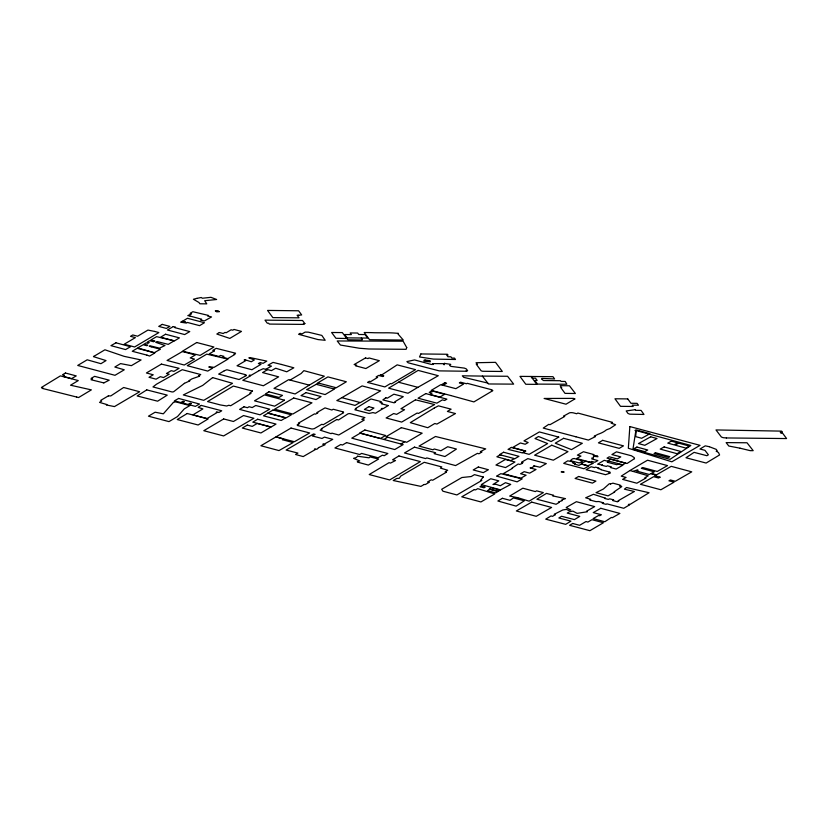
<?xml version="1.0" encoding="UTF-8"?>
<svg xmlns="http://www.w3.org/2000/svg" width="828" height="828" viewBox="0 0 828 828"><rect width="100%" height="100%" fill="white"/><g stroke="black" fill="none" stroke-linecap="round" stroke-linejoin="round"><path stroke-width="1.24" d="M417.861 387.338L408.007 393.259L388.601 388.156L398.527 382.225L417.861 387.338L438.281 375.715L418.119 370.395L398.527 382.225M290.09 380.073L301.113 373.531L303.866 370.644L324.338 376.191L309.279 385.134L288.63 379.69L273.975 388.384L295.11 393.962L309.279 385.134M316.358 384.337L334.357 389.088L325.114 394.563L306.619 389.688L318.48 383.074L336.261 387.763L346.363 381.77L327.898 376.906L317.786 382.898L318.48 383.074M333.674 388.901L335.795 387.649M383.881 439.461L387.68 437.236M400.918 443.974L404.706 441.738M423.832 484.67L420.893 486.398L393.238 480.509L396.705 478.47L399.396 478.242L400.659 476.152L424.257 462.293L441.821 466.94L440.351 468.079L447.731 470.242L445.143 471.763L446.499 472.126L432.702 480.23L431.222 479.836L427.703 481.906L429.287 482.238L425.447 484.494L424.143 484.494M514.25 458.671L510.824 460.606L496.852 456.777L499.843 455.027L501.085 455.172M341.829 397.668L362.115 385.91L380.601 390.847L360.325 402.605L341.829 397.668L336.851 400.555L355.005 405.409L359.983 402.522M629.953 470.521L621.217 476.141L626.061 477.445L622.635 479.391L636.835 483.221L646.006 478.015L644.888 477.715L648.283 475.779L629.953 470.521L643.118 462.748L647.568 460.213L667.523 465.605L657.235 471.453L642.756 467.541L641.379 468.327L654.213 471.794L651.346 473.419L656.48 474.796L655.983 475.086L650.756 473.678L649.318 474.496L636.618 471.06L638.129 470.2L637.167 469.952L633.089 471.37M482.362 376.098L507.574 376.264L513.66 384.13L488.448 383.964L482.362 376.098L462.293 375.798L463.784 377.361L487.733 383.053M347.118 337.865L367.653 338.062L365.044 334.553L358.731 334.491L357.644 333.032L350.182 332.959L351.393 334.595L344.572 334.533L347.563 338.497L335.951 338.3L331.614 332.494L342.306 332.587L346.704 338.445M532.228 378.168L535.499 378.199L537.165 380.435L534.764 380.414L537.527 384.12L566.849 384.244L565.224 381.46L561.001 381.418L560.484 380.714L543.499 380.538L541.512 379.058L541.854 378.386L554.615 378.965L552.98 376.688L519.974 376.378L525.78 384.264L536.813 384.378L530.976 376.481M346.973 338.486L347.895 339.791L361.701 339.997L362.426 339.646L361.277 338M593.531 456.238L593.428 458.101L591.989 457.915L591.813 458.929L597.847 460.575L594.814 462.272L591.637 461.413L590.219 462.21L576.63 458.515L580.925 456.104L577.395 455.141L583.45 451.736L594.069 454.624L593.21 455.11L593.738 455.835L597.381 455.762L597.982 456.756L593.531 456.238M629.849 426.555L628.338 448.258L671.839 461.807L700.033 445.35L629.849 426.555M636.163 430.829L635.676 436.625L641.669 438.271L649.897 433.717L636.07 429.929L635.024 430.508L636.163 430.829M444.284 363.378L444.139 364.837L443.094 363.668L432.64 363.616L433.365 364.455L431.295 364.423L414.559 359.932L406.879 361.588L408.152 362.788L439.223 370.882L466.806 371.254L466.164 370.675L467.644 370.654L466.195 368.833L464.363 368.108L450.97 366.38L449.604 365.469L450.763 364.361L444.284 363.378M425.043 360.035L424.039 360.252L423.926 361.132L430.208 361.857L430.322 360.967L429.39 360.532L425.043 360.035M635.883 430.456L632.944 449.273L670.038 459.333L690.842 445.485L635.883 430.456M406.734 347.594L406.103 349.312L368.936 348.992L359.3 348.246L340.443 345.048L337.203 340.97L403.122 341.188L406.734 347.594M420.862 353.949L419.517 356.961L433.458 359.093L455.514 359.497L454.51 358.11L451.84 358.079L450.898 356.785L447.927 356.754L446.727 355.088L448.062 355.108L447.441 354.26L420.862 353.949M357.603 456.218L356.268 457.573L353.546 458.339L359.704 460.917L357.251 461.776L358.276 462.334L368.356 465.077L378.582 459.064L370.012 456.89L369.06 457.822L357.603 456.218M634.465 458.66L627.086 463.473L606.996 458.153L609.253 456.818L617.264 458.94L620.752 456.89L611.892 454.541L616.498 451.829L631.464 455.793L634.248 457.625L634.465 458.66M483.293 477L480.768 480.199L481.792 480.468L456.89 494.937L442.939 491.211L441.676 489.276L461.91 477.518L471.215 476.545L474.485 474.641L483.293 477M398.175 333.353L397.823 333.777L403.308 340.06L369.557 339.708L364.216 332.514L367.27 332.546A78.494 26.072 6.5 0 1 374.66 332.752L384.047 332.815A41.503 13.786 6.5 0 1 393.372 332.98L398.175 333.353M173.456 402.346L163.344 413.814L155.115 412.22L148.45 416.194L168.984 421.607L177.513 416.546L184.261 408.908L189.84 405.585L175.784 401.88L173.456 402.346M318.594 447.617L316.834 449.345L315.023 448.848L314.381 449.273L315.323 449.563L303.203 456.58L295.534 454.479L297.904 453.092L286.136 450.059L313.512 433.955L315.126 434.358L312.332 435.983L322.03 438.457L324.441 437.112L332.742 439.347L324.607 443.932L322.775 444.201L325.083 444.76L318.594 447.617M605.237 498.114L604.823 498.477L608.259 499.387L609.636 498.849L612.327 499.491L613.724 499.926L612.679 500.547L617.45 501.809L618.806 501.012L618.061 500.816L634.403 491.49L624.395 489.172L626.548 487.526L649.059 492.732L630.543 504.107L628.39 504.469L629.653 504.801L623.753 508.288L606.914 503.848L606.086 504.335L602.225 503.32L603.519 502.803L598.882 501.53L595.994 501.623L589.681 499.957L590.706 499.346L585.665 497.794L593.49 494.306L605.237 498.114M610.464 483.966L612.927 483.159L619.22 484.835L620.865 485.518L619.675 486.212L621.766 486.595L614.097 491.842L614.707 491.998L608.052 495.868L596.036 492.66L603.374 489.037L609.336 483.718L610.464 483.966M212.61 377.609L202.694 385.413L183.319 394.935L203.75 400.328L232.533 383.312L212.61 377.609M184.416 383.333L173.642 391.747L172.172 391.996L152.963 386.935L156.502 384.192L182.243 369.692L200.759 374.566L198.492 375.912L199.548 376.191L191.941 378.872L188.97 380.632L189.84 380.859L184.416 383.333M252.488 391.075L249.839 393.062L251.008 393.341L230.681 405.73L228.838 405.265L226.696 405.999L220.351 404.933L207.549 401.58L233.372 386.065L252.488 391.075M244.705 359.642L244.105 360.035L245.916 360.522L237.005 365.779L251.929 369.733L261.017 364.289L258.398 363.554L260.147 362.581L263.097 363.337L266.771 361.111L250.522 357.686L248.835 357.841L254.331 359.942L251.298 361.753L244.705 359.642M561.86 471.505L561.198 471.939L564.147 472.095L561.86 471.505M740.025 448.186L728.795 446.023L726.125 442.607L747.011 442.773L753.201 450.67L750.178 450.649L740.025 448.186M146.763 389.895L137.148 395.96L157.631 401.187L167.246 395.132L146.763 389.895M368.791 406.683L364.372 409.456L369.567 410.781L373.977 408.018L368.791 406.683M336.779 419.506L321.274 428.738L322.206 428.987L320.167 430.167L331.055 433.665L331.935 433.158L338.787 434.99L364.33 420.003L361.846 419.341L364.879 417.591L349.778 413.555L348.091 413.783L338.497 419.972L336.779 419.506M388.228 405.554L383.178 408.67L381.987 408.359L381.284 408.784L382.267 409.042L375.467 413.234L372.962 412.582L369.05 413.441L354.829 409.767L356.257 408.887L355.336 408.649L371.006 398.982L381.335 401.652L379.969 402.491L382.484 403.143L381.429 403.795L388.228 405.554M93.978 356.299L93.44 356.63L106.046 360.584L100.933 363.689L87.199 359.807L77.697 365.448L114.988 375.301L124.272 369.795L114.823 367.032L120.567 363.606L131.393 365.655L141.071 359.952L124.159 356.351L104.918 349.789L93.978 356.299M330.413 420.5L323.272 424.712L321.771 424.309L314.185 428.687L312.001 429.028L297.428 425.509L298.101 425.126L297.18 424.878L299.57 423.501L298.37 423.18L314.505 413.876L315.53 414.155L317.859 412.81L316.927 412.561L325.011 407.894L331.873 410.015L333.218 409.239L343.434 411.971L342.668 412.406L343.651 412.665L330.413 420.5M444.843 382.722L441.717 384.647L443.508 385.103L446.634 383.188L444.843 382.722M190.098 316.058L187.832 315.603L191.568 313.76L190.109 313.388L192.872 311.711L208.366 315.406L207.538 315.903L211.523 316.948L204.33 320.974L200.5 319.97L201.69 319.246L190.098 316.058M196.712 342.513L182.47 351.207L200.107 355.378L213.924 347.004L196.712 342.513M284.459 400.193L274.606 406.186L254.496 400.824L264.442 394.894L284.459 400.193M378.562 375.467L376.129 376.947L377.682 377.351L370.654 381.625L369.36 381.294L367.518 382.412L384.885 386.924L390.474 383.53L391.551 383.809L415.521 369.64L397.171 364.858L382.101 374.691L380.145 374.898L383.799 375.85L382.66 376.533L378.562 375.467M555.371 514.623L552.555 516.341L551.024 515.937L545.735 519.156L565.669 524.352L570.958 521.133L558.828 517.976L561.632 516.279L574.435 519.611L579.786 516.372L567.232 513.101L569.498 511.725L572.935 511.135L577.126 513.37L587.404 511.735L586.514 511.259L594.649 506.612L576.391 501.696L566.186 507.512L570.834 510.007L568.381 510.4L566.455 509.365L562.802 509.965L554.201 514.323L555.371 514.623M182.17 321.336L180.711 322.216L186.414 323.055L187.407 322.454L199.589 325.642L204.444 322.713L187.47 318.273L182.626 321.202L185.72 322.258L182.17 321.336M165.528 334.243L160.591 337.244L174.501 340.867L179.438 337.865L165.528 334.243M76.58 397.016L42.124 388.363L42.952 387.866L41.4 387.463L60.403 375.881L78.287 380.559L70.546 385.217L91.349 389.874L78.598 397.543L76.58 397.016M103.821 382.898L91.039 379.741L92.529 378.851L91.059 378.458L94.599 376.347L109.203 380.187L103.821 382.898M187.231 413.503L177.223 419.548L198.12 424.992L208.107 418.947L187.231 413.503M385.838 397.792L382.846 399.883L394.19 402.843L395.639 401.973L394.832 401.756L403.288 396.664L393.89 394.2L387.307 398.175L385.838 397.792M709.306 446.706L705.27 445.847L699.95 449.024L704.938 450.328L708.375 454.82L706.874 455.71L694.081 452.357L685.977 457.76L706.129 463.049L719.584 454.945L718.507 452.543L716.148 451.156L717.203 450.742L716.179 449.345L709.306 446.706M146.949 355.129L149.63 356.061L154.877 352.925L137.21 348.288L132.242 351.269L146.949 355.129M267.837 413.213L263.49 415.832L281.22 420.469L285.567 417.85L267.837 413.213M498.114 491.428L495.744 492.857L487.454 490.683L489.824 489.265L498.114 491.428L500.153 490.186L491.314 487.837L489.255 489.037L498.094 491.387M517.697 497.7L509.706 496.065L522.83 488.199L535.333 491.584L536.575 490.838L543.354 492.608L529.113 501.157L517.697 497.7M562.595 499.636L561.456 500.319L562.315 500.547L558.445 502.089L559.345 502.327L556.095 504.273L536.896 499.232L546.449 493.405L553.621 495.279L552.649 495.868L565.493 498.642L562.595 499.636M219.368 332.514L216.822 334.036L229.811 338.404L241.486 331.397L234.024 329.44L232.761 330.196L231.136 329.772L226.21 332.732L225.009 332.421L223.177 333.508L219.368 332.514M450.742 395.525L473.895 401.911L492.836 390.63L491.314 390.236L492.008 389.833L467.271 383.323L466.526 383.768L460.523 382.184L459.333 382.898L463.639 384.026L455.845 388.663L440.765 384.699L431.212 390.381L450.742 395.525M496.065 484.349L492.96 484.483L498.798 480.861L490.735 478.739L481.316 484.628L500.588 489.855L510.752 484.401L505.463 482.683L500.298 485.757L496.065 484.349M201.307 405.42L198.099 407.345L202.901 408.918L192.955 414.849L207.01 418.554L217.122 412.52L216.191 412.282L216.791 411.92L218.913 412.479L221.738 410.791L201.307 405.42M268.914 391.81L265.446 393.88L279.036 397.45L282.503 395.38L268.914 391.81M434.276 408.007L410.295 422.653L427.765 427.714L434.793 423.512L436.915 424.071L455.462 413.555L447.358 411.433L451.136 409.177L438.457 405.844L434.276 408.007M398.941 455.969L392.555 459.788L395.505 460.565L390.526 463.08L389.036 462.686L369.195 474.547L389.698 479.94L420.376 461.6L398.941 455.969M574.808 398.961L566.01 404.209L544.12 398.454L573.421 398.382L574.808 398.961M154.67 331.438L147.943 330.082L137.593 336.23L132.77 334.957L130.493 336.313L135.388 337.607L124.21 344.231L134.591 346.973L158.893 332.556L154.67 331.438M214.39 350.834L209.225 353.898L218.882 356.444L220.538 355.45L223.974 356.361L222.525 357.22L227.835 358.617L234.945 354.394L233.982 354.136L235.556 353.204L216.222 348.34L212.755 350.399L214.39 350.834M209.412 366.721L208.77 367.104L212.713 368.139L207.745 371.089L187.263 365.686L206.741 354.146L227.948 359.124L214.038 367.363L209.412 366.721M425.799 393.59L418.057 398.206L436.873 403.153L442.38 399.883L444.677 400.483L446.913 399.148L425.799 393.59M161.398 364.103L146.411 372.973L153.252 374.774L148.988 377.299L156.088 379.172L160.301 376.678L163.561 377.537L169.191 374.204L166.459 373.49L171.251 370.654L173.932 371.358L179.076 368.315L161.398 364.103M247.334 425.085L242.325 428.055L260.934 432.961L270.87 427.072L257.187 423.46L252.25 426.379L247.334 425.085M273.043 410.005L267.941 413.027L286.209 417.85L291.311 414.818L273.043 410.005M306.049 392.617L300.999 395.608L316.017 399.572L321.067 396.581L306.049 392.617M346.57 442.607L342.513 445.009L340.722 444.532L334.916 447.969L359.714 454.52L361.588 453.413L378.075 457.76L382.401 455.203L384.213 455.69L387.877 453.516L346.57 442.607M505.37 459.447L495.931 465.036L505.546 467.572L514.985 461.983L505.37 459.447M223.684 418.947L203.771 430.705L223.622 435.932L253.885 418.264L243.535 415.552L233.444 421.493L223.684 418.947M257.674 419.247L252.778 422.145L271.129 426.989L276.024 424.091L257.674 419.247M625.554 463.152L622.749 464.808L607.928 460.875L610.712 459.219L625.554 463.152M173.259 326.574L167.442 329.999L184.685 334.564L189.747 331.593L174.801 327.629L175.557 327.184L173.259 326.574M151.296 346.808L160.415 349.25L154.267 352.707L137.707 347.915L143.203 344.727L146.877 345.711L147.746 345.204L143.968 344.189L146.173 342.916L147.819 343.351L149.206 342.544L147.363 342.047L149.682 340.712L153.604 341.757L154.836 341.043L150.862 339.977L156.616 336.644L174.108 340.857L168.229 344.365L157.03 341.55L155.705 342.306L164.969 345.504L159.525 348.153L150.054 345.804L149.268 346.259L151.296 346.808M108.396 395.856L100.716 400.379L101.678 401.104L99.526 402.367L106.998 404.592L106.377 404.964L114.471 406.589L139.684 391.747L123.651 387.494L110.807 395.919L108.396 395.856M224.295 370.778L218.633 374.111L239.064 379.524L246.278 375.601L245.16 375.312L246.009 374.815L226.893 369.754L224.295 370.778M300.088 333.394L298.556 334.295L317.983 339.573L325.197 340.287L321.813 335.402L308.295 332.152L305.118 332.1L302.044 333.912L300.088 333.394M244.012 406.796L239.602 409.394L260.054 414.818L269.649 409.177L255.738 405.492L252.219 407.562L249.093 406.734L247.437 407.707L244.012 406.796M364.869 429.991L359.766 432.992L380.497 438.478L385.6 435.476L364.869 429.991M360.201 433.189L351.765 438.157L394.749 449.542L403.184 444.574L360.201 433.189M401.383 427.662L385.92 436.77L406.724 442.276L422.187 433.179L401.383 427.662M511.383 447.41L508.061 449.366L522.251 452.875L525.273 451.094L511.383 447.41M497.442 476.338L517.107 481.844L522.189 478.874L500.816 473.668L496.624 476.121L497.442 476.338M507.988 474.93L520.802 478.242L526.101 475.189L520.605 473.719L524.186 471.67L529.682 473.14L536.006 469.507L530.086 467.923L531.121 468.048L534.609 466.05L533.729 465.812L539.991 467.22L546.304 463.597L527.798 458.629L521.63 462.169L523.037 462.541L521.775 463.266L522.323 463.411L519.756 464.436L518.173 464.011L512.004 468.151L512.542 468.296L503.289 473.668L507.988 474.93M502.41 498.301L497.856 500.992L516.134 506.136L524.3 500.795L513.432 497.918L510.017 500.319L502.41 498.301M602.463 465.057L602.008 465.326L606.313 466.433L607.39 465.812L611.354 466.868L610.288 467.499L616.125 469.041L622.749 465.264L618.05 464.053L616.891 464.725L607.328 462.231L608.663 461.496L604.233 460.337L597.619 464.187L602.463 465.057M593.262 471.422L586.069 469.724L591.171 466.754L594.514 467.644L595.415 467.127L598.913 468.058L598.054 468.555L601.314 469.424L600.838 469.704L610.029 472.157L609.004 472.747L610.226 473.078L605.537 474.692L593.262 471.422M572.697 523.472L569.592 525.304L589.898 530.686L603.426 522.727L591.948 519.684L587.911 522.064L585.986 521.547L579.61 525.304L572.697 523.472M293.733 397.999L274.606 409.198L292.822 414.041L311.949 402.832L293.733 397.999M291.032 428.055L260.882 445.743L278.984 450.577L293.081 442.587L282.307 439.678L283.58 438.943L275.993 436.894L294.395 441.748L309.62 432.972L291.032 428.055M414.466 447.141L404.509 452.968L425.644 458.577L426.762 457.925L455.566 465.574L477.425 453.361L478.946 453.765L481.937 452.005L480.406 451.602L485.694 448.879L435.487 436.48L419.061 446.095L432.909 449.78L434.255 448.993L440.869 450.753L447.72 446.737L456.456 449.055L444.946 456.528L434.089 453.64L435.6 452.75L414.466 447.141M602.691 440.341L598.416 442.856L619.189 448.362L623.463 445.857L602.691 440.341M259.143 370.602L251.443 375.105L249.083 375.343L250.594 375.746L242.821 380.29L263.366 385.755L278.622 376.844L262.579 372.579L267.372 369.785L263.252 368.688L259.143 370.602M365.5 357.934L354.146 364.558L356.62 365.22L355.605 365.81L365.852 368.543L379.317 360.687L369.029 357.955L367.953 358.586L365.5 357.934M415.49 399.8L400.949 408.763L404.55 409.725L396.633 414.352L393.652 413.555L386.127 417.954L401.673 422.083L417.105 413.058L418.502 413.431L434.607 404.571L415.49 399.8M503.59 452.243L499.481 454.644L514.84 458.722L518.949 456.321L503.59 452.243M558.734 437.101L551.148 441.521L538.521 436.491L534.991 438.55L547.629 443.57L529.123 454.344L522.965 452.699L525.79 451.063L512.573 447.544L520.429 442.97L525.211 444.243L528.181 442.514L523.969 440.889L539.359 431.937L558.734 437.101M182.419 351.527L167.08 360.439L184.251 365.024L194.487 359.083L190.243 357.944L195.346 354.984L182.419 351.527M551.769 445.205L534.629 455.193L553.342 460.182L567.977 451.653L551.769 445.205M563.609 438.312L555.277 443.166L571.486 449.614L582.322 443.29L563.609 438.312M65.453 373.024L62.514 374.732L64.284 375.208L63.373 375.736L64.439 376.015L63.632 376.481L71.57 378.603L76.228 375.912L65.453 373.024M162.226 324.379L158.759 326.398L166.366 328.426L169.843 326.408L162.226 324.379M474.361 489.555L461.765 496.831L480.913 501.944L494.792 493.933L477.746 488.665L475.624 489.886L474.361 489.555M531.711 502.11L516.351 510.969L536.223 516.299L551.593 507.44L531.711 502.11M578.586 476.473L575.118 478.47L592.434 483.107L595.901 481.109L578.586 476.473M660.009 477.166L658.55 478.004L653.644 476.69L640.437 484.287L660.879 489.762L674.054 482.175L668.941 480.809L670.401 479.961L675.306 481.275L691.722 471.836L671.229 466.34L654.824 475.769L660.009 477.166M115.93 342.802L110.962 345.659L125.566 349.571L130.534 346.725L115.93 342.802M178.631 398.434L174.418 400.856L180.752 402.563L182.957 401.29L184.344 401.663L182.201 402.894L187.987 404.447L190.15 403.205L191.392 403.536L189.291 404.747L195.398 406.382L199.486 404.033L178.631 398.434M281.489 364.465L273.023 362.405L268.034 365.22L271.439 366.142L266.047 369.174L271.429 370.633L275.693 368.232L286.747 371.793L293.816 367.798L281.489 364.465M431.843 390.878L429.246 392.379L432.009 393.114L429.804 394.387L439.823 397.078L444.636 394.314L431.843 390.878M574.218 458.495L572.448 458.847L570.357 460.647L579.3 462.955L582.84 460.927L574.218 458.495M478.305 467.023L473.223 469.942L483.293 472.643L488.375 469.735L478.305 467.023M575.864 436.78L588.418 440.082L595.487 436.573L594.193 436.221L598.044 434.286A57.122 18.972 6.5 0 0 606.365 429.867L609.915 428.521L615.639 424.723L611.136 423.139L612.492 422.373L577.872 413.058L576.661 413.752L573.576 412.913A3.612 1.201 6.5 0 0 569.56 412.82L563.558 416.132L564.717 416.453L549.989 424.692L548.736 424.36L543.23 428.097L575.864 436.78M572.81 461.827L573.949 462.469L572.852 463.09L575.367 463.773L574.622 464.187L579.01 465.377L581.318 464.073L588.718 466.081L583.968 468.751L563.682 463.369L567.739 460.834L572.81 461.827M600.797 508.299L593.262 512.584L601.376 514.768L599.689 515.73L598.654 515.451L593.127 518.597L604.802 521.744L611.375 517.459L612.327 517.717L619.861 513.432L600.797 508.299M582.239 462.717L581.225 463.887L587.932 465.719L593.293 463.307L585.913 461.299L582.239 462.717M481.171 486.057L480.002 486.709L483.997 487.795L485.177 487.143L481.171 486.057M655.476 452.73L654.089 453.496L668.403 457.418L669.79 456.652L655.476 452.73M650.705 436.801L638.481 443.57L644.805 445.298L657.028 438.529L650.705 436.801M636.918 447.048L633.927 448.704L644.733 451.653L647.724 449.997L636.918 447.048M671.363 441.148L667.772 443.125L674.075 444.853L677.666 442.866L671.363 441.148M664.149 446.923L660.226 449.097L677.066 453.703L680.989 451.529L664.149 446.923M678.701 443.156L675.11 445.143L685.926 448.103L689.517 446.116L678.701 443.156M219.244 311.628L216.739 311.856L215.332 310.862L217.847 310.645L219.244 311.628M196.94 298.359L193.441 299.25L198.979 302.499L199.848 303.783L206.793 303.855L204.661 300.73L216.646 299.488L210.933 297.314L202.342 298.246L201.276 297.5L196.94 298.359M726.353 437.95L723.537 437.722A3.912 1.304 6.5 0 1 721.312 436.915L715.982 429.939L781.601 431.129L782.419 432.216L780.255 432.195L781.052 433.272L782.667 433.282L786.6 438.561L726.353 437.95M298.732 315.24L297.117 315.23L299.043 317.828L272.847 317.61L267.547 310.428L298.587 310.779L301.671 314.94L298.732 315.24M304.859 323.624L303.39 323.603L303.99 324.4L269.286 324.079L268.645 323.22L267.278 323.21L265.001 320.146L302.541 320.498L304.859 323.624M477.166 364.258L476.286 364.248L481.182 370.83L482.662 371.275L502.317 371.461L495.537 362.343L476.028 362.736L477.166 364.258M627.748 398.91L614.956 398.775L620.514 406.331L633.213 406.465L632.219 405.14L638.45 405.213L637.084 403.35L630.967 403.277L627.748 398.91M561.601 387.68L560.866 387.67L565.017 393.372L575.398 393.507L569.447 385.776L560.121 385.662L561.601 387.68M635.324 409.674L626.196 410.947L627.934 413.4L629.746 414.166L643.967 414.455L641.069 410.398L635.79 410.326L635.324 409.674"/></g></svg>
